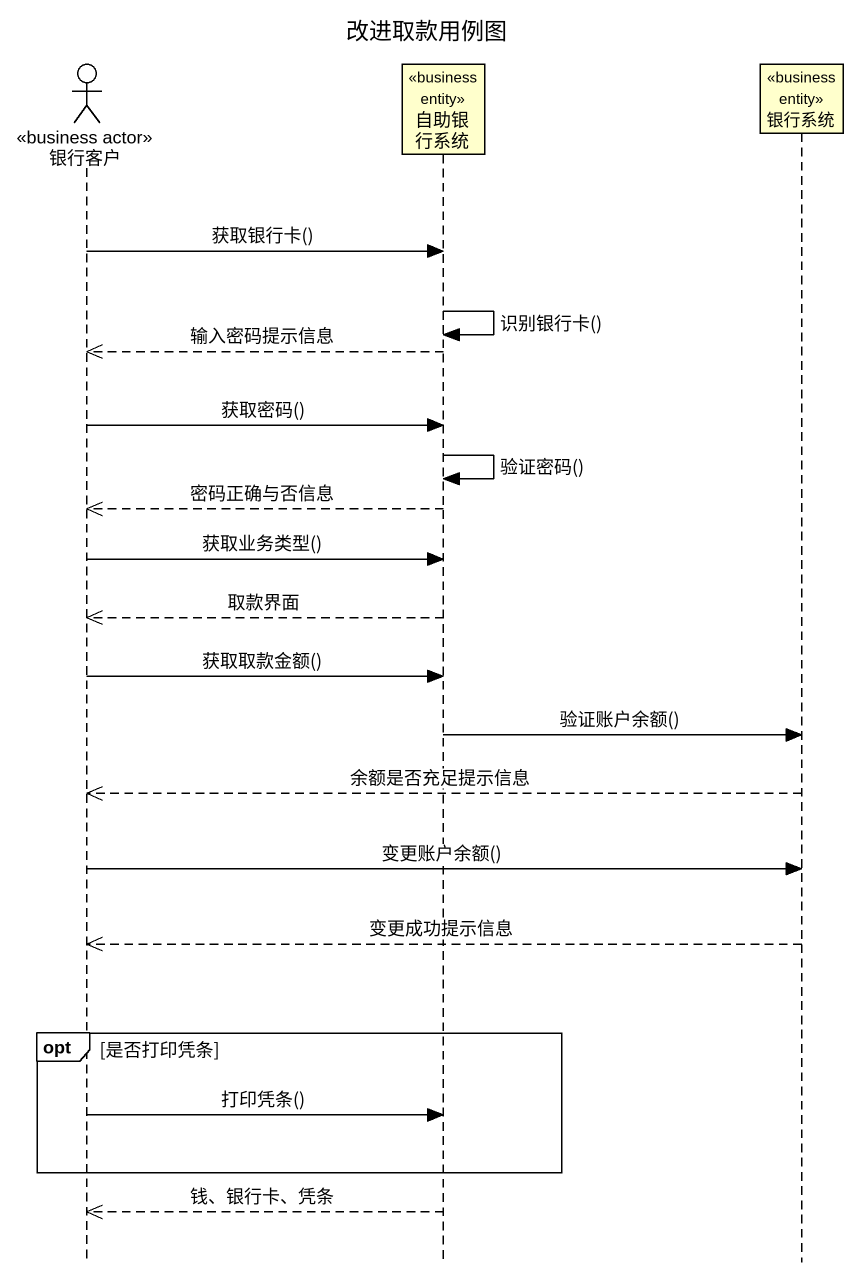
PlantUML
@startuml
title 改进取款用例图
hide footbox
actor 银行客户 <<business actor>>
participant 自助银行系统 <<business entity>>
participant 银行系统 <<business entity>>

银行客户 -> 自助银行系统 : 获取银行卡()
自助银行系统 -> 自助银行系统 : 识别银行卡()
自助银行系统 -->> 银行客户 : 输入密码提示信息
银行客户 -> 自助银行系统 : 获取密码()
自助银行系统 -> 自助银行系统 : 验证密码()
自助银行系统 -->> 银行客户 : 密码正确与否信息
银行客户 -> 自助银行系统 : 获取业务类型()
自助银行系统 -->> 银行客户 : 取款界面
银行客户 -> 自助银行系统 : 获取取款金额()
自助银行系统 -> 银行系统 : 验证账户余额()
银行系统 -->> 银行客户 : 余额是否充足提示信息
银行客户 -> 银行系统 : 变更账户余额()
银行系统 -->> 银行客户 : 变更成功提示信息
opt 是否打印凭条
  银行客户 -> 自助银行系统 : 打印凭条()
end
自助银行系统 -->> 银行客户 : 钱、银行卡、凭条
@enduml
